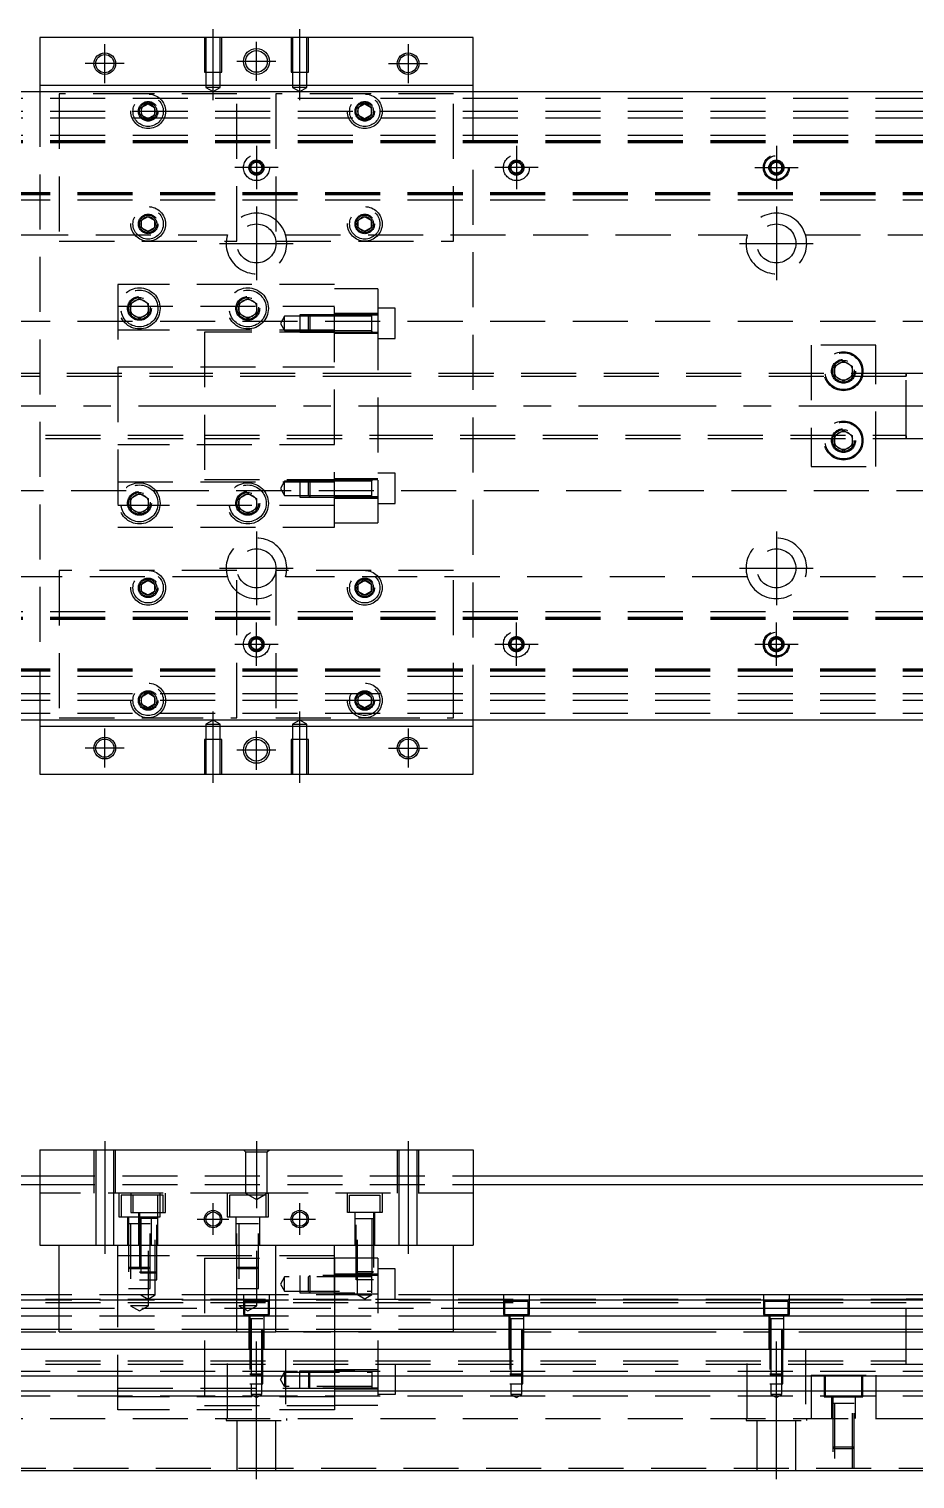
# Model space of a CAD drawing. Extents: x -13 to 621, y -275 to 87.
# Drawn here: x 164.5 to 369, y -247.7 to 87 of the extents above; entities that cross this region are included whole.
import ezdxf

# ---------------------------------------------------------------- set-up
doc = ezdxf.new("R2010")
doc.units = 0
doc.linetypes.add('CENTER', pattern=[50.8, 31.75, -6.35, 6.35, -6.35])
doc.linetypes.add('DASHED', pattern=[19.05, 12.7, -6.35])
doc.layers.get('0').update_dxf_attribs({"linetype": 'CONTINUOUS'})
doc.layers.add('CENTER', color=1, linetype='CENTER')

msp = doc.modelspace()

# ---------------------------------------------------------------- linework, layer by layer
at = {"color": 7, "linetype": 'CONTINUOUS'}
for p, q in [((167, 85), (167, 74)), ((267, 85), (167, 85)), ((267, 74), (267, 85)), ((167, 74), (267, 74)), ((167, 74), (167, 72.5)), ((267, 72.5), (267, 74)), ((431, 72.5), (3, 72.5)), ((3, -72.5), (431, -72.5)), ((167, -72.5), (167, -74)), ((267, -74), (267, -72.5)), ((167, -74), (167, -85)), ((267, -74), (167, -74)), ((267, -85), (267, -74)), ((167, -85), (267, -85)), ((167, -171.72), (167, -193.72)), ((167, -171.72), (267, -171.72)), ((267, -171.72), (267, -193.72)), ((3, -177.72), (167, -177.72)), ((11, -179.72), (167, -179.72)), ((267, -177.72), (431, -177.72)), ((267, -179.72), (423, -179.72)), ((167, -193.72), (267, -193.72)), ((171.5, -213.72), (171.5, -193.72)), ((212.5, -213.72), (212.5, -193.72)), ((221.5, -213.72), (221.5, -193.72)), ((262.5, -213.72), (262.5, -193.72)), ((171.5, -205.22), (17, -205.22)), ((171.5, -206.472272), (17, -206.472272)), ((221.5, -205.22), (212.5, -205.22)), ((221.5, -206.472272), (212.5, -206.472272)), ((417, -205.22), (262.5, -205.22)), ((417, -206.472272), (262.5, -206.472272)), ((17, -208.24668), (171.5, -208.24668)), ((171.5, -210.143076), (17, -210.143076)), ((212.5, -208.24668), (221.5, -208.24668)), ((221.5, -210.143076), (212.5, -210.143076)), ((262.5, -208.24668), (417, -208.24668)), ((417, -210.143076), (262.5, -210.143076)), ((171.5, -213.197372), (17, -213.197372)), ((171.5, -213.72), (212.5, -213.72)), ((221.5, -213.197372), (212.5, -213.197372)), ((262.5, -213.72), (221.5, -213.72)), ((417, -213.197372), (262.5, -213.197372)), ((17, -217.72), (417, -217.72)), ((417, -224.02), (17, -224.02)), ((417, -227.42), (17, -227.42)), ((17, -245.72), (417, -245.72))]:
    msp.add_line(p, q, dxfattribs=at)
at = {"color": 3, "linetype": 'DASHED'}
for p, q in [((205.000006, 85), (205.000006, 77)), ((205.35, 85), (205.35, 77)), ((208.65, 77), (208.65, 85)), ((208.999994, 77), (208.999994, 85)), ((225.000006, 85), (225.000006, 77)), ((225.35, 85), (225.35, 77)), ((228.65, 77), (228.65, 85)), ((228.999994, 77), (228.999994, 85)), ((205.000006, 77), (208.999994, 77)), ((205.35, 77), (205.35, 73.5)), ((208.65, 73.5), (208.65, 77)), ((225.000006, 77), (228.999994, 77)), ((225.35, 77), (225.35, 73.5)), ((228.65, 73.5), (228.65, 77)), ((17, 71), (417, 71)), ((167, 72.5), (167, -72.5)), ((171.5, 72), (171.5, 38)), ((192, 72), (171.5, 72)), ((212.5, 72), (192, 72)), ((208.65, 73.5), (205.35, 73.5)), ((205.35, 73.5), (207, 72.547372)), ((207, 72.547372), (208.65, 73.5)), ((212.5, 38), (212.5, 72)), ((242, 72), (221.5, 72)), ((221.5, 72), (221.5, 38)), ((228.65, 73.5), (225.35, 73.5)), ((225.35, 73.5), (227, 72.547372)), ((227, 72.547372), (228.65, 73.5)), ((262.5, 72), (242, 72)), ((262.5, 38), (262.5, 72)), ((267, -72.5), (267, 72.5)), ((17, 68), (417, 68)), ((190, 68), (190.023172, 68.30356)), ((190.5, 68.866026), (192, 69.73205)), ((190.5, 67.133974), (190.5, 68.866026)), ((192, 66.26795), (190.5, 67.133974)), ((192, 69.73205), (193.5, 68.866026)), ((193.5, 67.133974), (192, 66.26795)), ((193.5, 68.866026), (193.5, 67.133974)), ((240.5, 68.866026), (242, 69.73205)), ((240.5, 67.133974), (240.5, 68.866026)), ((242, 66.26795), (240.5, 67.133974)), ((242, 69.73205), (243.5, 68.866026)), ((243.5, 67.133974), (242, 66.26795)), ((243.5, 68.866026), (243.5, 67.133974)), ((243.973226, 68.326156), (244, 68)), ((17, 66.5), (417, 66.5)), ((17, 62.5), (417, 62.5)), ((17, 61.247728), (417, 61.247728)), ((17, 61.1147), (417, 61.1147)), ((17, 61.1), (417, 61.1)), ((17, 60.8), (417, 60.8)), ((335.75, 55.721688), (337, 56.443376)), ((335.75, 54.278312), (335.75, 55.721688)), ((337, 53.556624), (335.75, 54.278312)), ((337, 56.443376), (338.25, 55.721688)), ((338.25, 54.278312), (337, 53.556624)), ((338.25, 55.721688), (338.25, 54.278312)), ((338.477374, 55.25955), (338.5, 55)), ((417, 49.2), (17, 49.2)), ((417, 48.9), (17, 48.9)), ((417, 48.8853), (17, 48.8853)), ((417, 48.752272), (17, 48.752272)), ((417, 47.5), (17, 47.5)), ((190.5, 42.866026), (192, 43.73205)), ((192, 43.73205), (193.5, 42.866026)), ((240.5, 42.866026), (242, 43.73205)), ((242, 43.73205), (243.5, 42.866026)), ((190.5, 41.133974), (190.5, 42.866026)), ((192, 40.26795), (190.5, 41.133974)), ((193.5, 41.133974), (192, 40.26795)), ((193.5, 42.866026), (193.5, 41.133974)), ((193.973226, 42.326156), (194, 42)), ((240.5, 41.133974), (240.5, 42.866026)), ((242, 40.26795), (240.5, 41.133974)), ((243.5, 41.133974), (242, 40.26795)), ((243.5, 42.866026), (243.5, 41.133974)), ((243.973226, 42.326156), (244, 42)), ((103.708204, 39.5), (210.291796, 39.5)), ((171.5, 38), (212.5, 38)), ((221.5, 38), (262.5, 38)), ((223.708204, 39.5), (330.291796, 39.5)), ((343.708204, 39.5), (417, 39.5)), ((185, 28), (185, -28)), ((235, 28), (185, 28)), ((235, -28), (235, 28)), ((245, 27), (235, 27)), ((245, 27), (245, 20.976176)), ((188, 23.6547), (190, 24.809402)), ((188, 21.3453), (188, 23.6547)), ((190, 24.809402), (192, 23.6547)), ((192, 23.6547), (192, 21.3453)), ((213, 23.6547), (215, 24.809402)), ((213, 21.3453), (213, 23.6547)), ((215, 24.809402), (217, 23.6547)), ((217, 23.6547), (217, 21.3453)), ((185, 23), (235, 23)), ((190, 20.190598), (188, 21.3453)), ((192, 21.3453), (190, 20.190598)), ((192.483582, 22.786038), (192.5, 22.5)), ((215, 20.190598), (213, 21.3453)), ((217, 21.3453), (215, 20.190598)), ((217.483582, 22.786038), (217.5, 22.5)), ((223.5, 20.702558), (222.547372, 19.052558)), ((223.5, 17.402558), (223.5, 20.702558)), ((227, 20.702558), (223.5, 20.702558)), ((227, 21.052554), (227, 17.052564)), ((229.35, 21.052554), (227, 21.052554)), ((229, 20.702558), (227, 20.702558)), ((229.35, 21.052558), (229, 20.702558)), ((229, 17.402558), (229, 20.702558)), ((235, 20.702558), (229, 20.702558)), ((235, 20.702558), (229, 20.702558)), ((229.35, 21.052558), (229.35, 17.052558)), ((235, 21.052556), (229.35, 21.052558)), ((235, 21.052554), (229.35, 21.052554)), ((245, 21.302558), (235, 21.302558)), ((243.605, 21.052558), (235, 21.052556)), ((245, 20.976176), (235, 20.976176)), ((243.6, 20.702558), (235, 20.702558)), ((245, 21.052558), (243.595, 21.052558)), ((243.6, 17.052554), (243.6, 21.052564)), ((243.6, 17.052554), (243.6, 21.052564)), ((243.6, 20.702558), (243.6, 21.052564)), ((243.6, 20.836098), (243.6, 21.052558)), ((243.6, 21.052558), (243.6, 20.835892)), ((249, 22.552558), (245, 22.552558)), ((245, 20.976176), (245, -20.976176)), ((249, 15.552558), (249, 22.552558)), ((417, 19.5), (78.969694, 19.5)), ((235, 17.5), (185, 17.5)), ((205, 17), (205, -17)), ((235, 17), (205, 17)), ((222.547372, 19.052558), (223.5, 17.402558)), ((223.5, 17.402558), (227, 17.402558)), ((227, 17.402558), (229, 17.402558)), ((227, 17.052564), (229.35, 17.052564)), ((229, 17.402558), (235, 17.402558)), ((229, 17.402558), (229.35, 17.052558)), ((229, 17.402558), (235, 17.402558)), ((229.35, 17.052564), (235, 17.052564)), ((229.35, 17.052558), (235, 17.052562)), ((235, 17.402558), (243.6, 17.402558)), ((235, 17.052562), (243.605, 17.052558)), ((235, 16.802558), (245, 16.802558)), ((243.595, 17.052558), (245, 17.052558)), ((243.6, 17.052554), (243.6, 17.402558)), ((243.6, 17.269268), (243.6, 17.052558)), ((243.6, 17.052558), (243.6, 17.26902)), ((245, 15.552558), (249, 15.552558)), ((360, 14), (345, 14)), ((345, 14), (345, -14)), ((360, -14), (360, 14)), ((350.5, 9.1547), (352.5, 10.309402)), ((352.5, 10.309402), (354.5, 9.1547)), ((205, 7.5), (54, 7.5)), ((205, 6.75), (54, 6.75)), ((185, 9), (235, 9)), ((245, 7.5), (205, 7.5)), ((245, 7.499994), (205, 7.499994)), ((245, 6.75), (205, 6.75)), ((245, 6.75), (205, 6.75)), ((367.005, 7.5), (245, 7.5)), ((367, 6.75), (245, 6.75)), ((350.5, 6.8453), (350.5, 9.1547)), ((352.5, 5.690598), (350.5, 6.8453)), ((354.5, 6.8453), (352.5, 5.690598)), ((354.5, 9.1547), (354.5, 6.8453)), ((354.983582, 8.286038), (355, 8)), ((372, 7.5), (366.995, 7.5)), ((367, -7.500006), (367, 7.500006)), ((367, 6.75), (367, 7.500006)), ((367, 6.951128), (367, 7.5)), ((367, 7.5), (367, 6.951128)), ((367, -6.951128), (367, 6.951128)), ((367, -6.75), (367, 6.75)), ((350.5, -6.8453), (352.5, -5.690598)), ((352.5, -5.690598), (354.5, -6.8453)), ((54, -6.75), (205, -6.75)), ((54, -7.5), (205, -7.5)), ((235, -9), (185, -9)), ((205, -6.75), (245, -6.75)), ((205, -6.75), (245, -6.75)), ((205, -7.499994), (245, -7.499994)), ((205, -7.5), (245, -7.5)), ((245, -6.75), (367, -6.75)), ((245, -7.5), (367.005, -7.5)), ((350, -8), (350.018502, -7.696412)), ((350.5, -9.1547), (350.5, -6.8453)), ((352.5, -10.309402), (350.5, -9.1547)), ((354.5, -9.1547), (352.5, -10.309402)), ((354.5, -6.8453), (354.5, -9.1547)), ((366.995, -7.5), (372, -7.5)), ((367, -7.500006), (367, -6.75)), ((367, -7.5), (367, -6.951128)), ((367, -6.951128), (367, -7.5)), ((249, -15.552558), (245, -15.552558)), ((249, -22.552558), (249, -15.552558)), ((345, -14), (360, -14)), ((78.969694, -19.5), (417, -19.5)), ((185, -17.5), (235, -17.5)), ((205, -17), (235, -17)), ((223.5, -17.402558), (222.547372, -19.052558)), ((222.547372, -19.052558), (223.5, -20.702558)), ((223.5, -20.702558), (223.5, -17.402558)), ((227, -17.402558), (223.5, -17.402558)), ((227, -17.052564), (227, -21.052554)), ((229.35, -17.052564), (227, -17.052564)), ((229, -17.402558), (227, -17.402558)), ((229.35, -17.052558), (229, -17.402558)), ((229, -20.702558), (229, -17.402558)), ((235, -17.402558), (229, -17.402558)), ((235, -17.402558), (229, -17.402558)), ((229.35, -17.052558), (229.35, -21.052558)), ((235, -17.052562), (229.35, -17.052558)), ((235, -17.052564), (229.35, -17.052564)), ((245, -16.802558), (235, -16.802558)), ((243.605, -17.052558), (235, -17.052562)), ((243.6, -17.402558), (235, -17.402558)), ((245, -17.052558), (243.595, -17.052558)), ((243.6, -21.052564), (243.6, -17.052554)), ((243.6, -21.051878), (243.6, -17.052554)), ((243.6, -17.26902), (243.6, -17.052558)), ((243.6, -17.052558), (243.6, -17.269226)), ((235, -23), (185, -23)), ((188, -21.3453), (190, -20.190598)), ((188, -23.6547), (188, -21.3453)), ((190, -20.190598), (192, -21.3453)), ((192, -21.3453), (192, -23.6547)), ((192.483582, -22.213962), (192.5, -22.5)), ((212.5, -22.5), (212.518502, -22.196412)), ((213, -21.3453), (215, -20.190598)), ((213, -23.6547), (213, -21.3453)), ((215, -20.190598), (217, -21.3453)), ((217, -21.3453), (217, -23.6547)), ((223.5, -20.702558), (227, -20.702558)), ((227, -20.702558), (229, -20.702558)), ((227, -21.052554), (229.35, -21.052554)), ((229, -20.702558), (235, -20.702558)), ((229, -20.702558), (229.35, -21.052558)), ((229, -20.702558), (235, -20.702558)), ((229.35, -21.052554), (235, -21.052554)), ((229.35, -21.052558), (235, -21.052556)), ((235, -20.702558), (243.6, -20.702558)), ((245, -20.976176), (235, -20.976176)), ((235, -21.052556), (243.605, -21.052558)), ((235, -21.302558), (245, -21.302558)), ((243.595, -21.052558), (245, -21.052558)), ((243.6, -20.83585), (243.6, -21.052558)), ((243.6, -21.052558), (243.6, -20.836098)), ((243.6, -21.052564), (243.6, -21.051878)), ((245, -20.976176), (245, -27)), ((245, -22.552558), (249, -22.552558)), ((190, -24.809402), (188, -23.6547)), ((192, -23.6547), (190, -24.809402)), ((215, -24.809402), (213, -23.6547)), ((217, -23.6547), (215, -24.809402)), ((185, -28), (235, -28)), ((235, -27), (245, -27)), ((210.291796, -39.5), (103.708204, -39.5)), ((171.5, -38), (171.5, -72)), ((212.5, -38), (171.5, -38)), ((212.5, -72), (212.5, -38)), ((221.5, -38), (221.5, -72)), ((262.5, -38), (221.5, -38)), ((330.291796, -39.5), (223.708204, -39.5)), ((262.5, -72), (262.5, -38)), ((417, -39.5), (343.708204, -39.5)), ((190.5, -41.133974), (192, -40.26795)), ((190.5, -42.866026), (190.5, -41.133974)), ((192, -43.73205), (190.5, -42.866026)), ((192, -40.26795), (193.5, -41.133974)), ((193.5, -42.866026), (192, -43.73205)), ((193.5, -41.133974), (193.5, -42.866026)), ((193.973226, -41.673844), (194, -42)), ((240, -42), (240.030168, -41.653934)), ((240.5, -41.133974), (242, -40.26795)), ((240.5, -42.866026), (240.5, -41.133974)), ((242, -43.73205), (240.5, -42.866026)), ((242, -40.26795), (243.5, -41.133974)), ((243.5, -42.866026), (242, -43.73205)), ((243.5, -41.133974), (243.5, -42.866026)), ((17, -47.5), (417, -47.5)), ((17, -48.752272), (417, -48.752272)), ((17, -48.8853), (417, -48.8853)), ((17, -48.9), (417, -48.9)), ((17, -49.2), (417, -49.2)), ((335.75, -54.278312), (337, -53.556624)), ((335.75, -55.721688), (335.75, -54.278312)), ((337, -56.443376), (335.75, -55.721688)), ((337, -53.556624), (338.25, -54.278312)), ((338.25, -55.721688), (337, -56.443376)), ((338.25, -54.278312), (338.25, -55.721688)), ((338.477374, -54.74045), (338.5, -55)), ((417, -60.8), (17, -60.8)), ((417, -61.1), (17, -61.1)), ((417, -61.1147), (17, -61.1147)), ((417, -61.247728), (17, -61.247728)), ((417, -62.5), (17, -62.5)), ((417, -66.5), (17, -66.5)), ((190.5, -67.133974), (192, -66.26795)), ((192, -66.26795), (193.5, -67.133974)), ((240.5, -67.133974), (242, -66.26795)), ((242, -66.26795), (243.5, -67.133974)), ((417, -68), (17, -68)), ((190, -68), (190.023172, -67.69644)), ((190.5, -68.866026), (190.5, -67.133974)), ((192, -69.73205), (190.5, -68.866026)), ((193.5, -68.866026), (192, -69.73205)), ((193.5, -67.133974), (193.5, -68.866026)), ((240.5, -68.866026), (240.5, -67.133974)), ((242, -69.73205), (240.5, -68.866026)), ((243.5, -68.866026), (242, -69.73205)), ((243.5, -67.133974), (243.5, -68.866026)), ((243.973226, -67.673844), (244, -68)), ((417, -71), (17, -71)), ((171.5, -72), (192, -72)), ((192, -72), (212.5, -72)), ((207, -72.547372), (205.35, -73.5)), ((205.35, -73.5), (207, -73.5)), ((205.35, -73.5), (205.35, -77)), ((208.65, -73.5), (207, -72.547372)), ((207, -73.5), (208.65, -73.5)), ((208.65, -77), (208.65, -73.5)), ((221.5, -72), (242, -72)), ((227, -72.547372), (225.35, -73.5)), ((225.35, -73.5), (227, -73.5)), ((225.35, -73.5), (225.35, -77)), ((228.65, -73.5), (227, -72.547372)), ((227, -73.5), (228.65, -73.5)), ((228.65, -77), (228.65, -73.5)), ((242, -72), (262.5, -72)), ((208.999994, -77), (205.000006, -77)), ((205.000006, -77), (205.000006, -85)), ((205.35, -77), (205.35, -85)), ((208.65, -85), (208.65, -77)), ((208.999994, -85), (208.999994, -77)), ((228.999994, -77), (225.000006, -77)), ((225.000006, -77), (225.000006, -85)), ((225.35, -77), (225.35, -85)), ((228.65, -85), (228.65, -77)), ((228.999994, -85), (228.999994, -77)), ((179.500006, -171.72), (179.500006, -181.72)), ((179.9, -171.72), (179.9, -181.72)), ((184.1, -181.72), (184.1, -171.72)), ((184.499994, -181.72), (184.499994, -171.72)), ((214.5, -172.22), (214, -171.72)), ((214.5, -172.22), (214.5, -181.72)), ((214.5, -172.22), (219.5, -172.22)), ((219.5, -172.22), (220, -171.72)), ((219.5, -181.72), (219.5, -172.22)), ((249.500006, -171.72), (249.500006, -181.72)), ((249.9, -171.72), (249.9, -181.72)), ((254.1, -181.72), (254.1, -171.72)), ((254.499994, -181.72), (254.499994, -171.72)), ((167, -177.72), (267, -177.72)), ((167, -179.72), (267, -179.72)), ((214.5, -181.72), (167, -181.72)), ((179.9, -181.72), (179.9, -193.72)), ((184.1, -193.72), (184.1, -181.72)), ((185.25, -181.72), (185.25, -187.22)), ((194.25, -182.22), (185.75, -182.22)), ((185.75, -182.22), (185.75, -187.22)), ((188, -181.72), (188, -186.22)), ((195.5, -182.22), (188.5, -182.22)), ((188.5, -182.22), (188.5, -186.22)), ((194.25, -187.22), (194.25, -182.22)), ((194.75, -187.22), (194.75, -181.72)), ((195.5, -186.22), (195.5, -182.22)), ((196, -186.22), (196, -181.72)), ((210.25, -181.72), (210.25, -187.22)), ((219.25, -182.22), (210.75, -182.22)), ((210.75, -182.22), (210.75, -187.22)), ((219.5, -181.72), (214.5, -181.72)), ((214.5, -181.72), (217, -183.163376)), ((217, -183.163376), (219.5, -181.72)), ((219.25, -187.22), (219.25, -182.22)), ((267, -181.72), (219.5, -181.72)), ((219.75, -187.22), (219.75, -181.72)), ((238, -186.22), (238, -181.72)), ((238.5, -182.22), (245.5, -182.22)), ((238.5, -186.22), (238.5, -182.22)), ((245.5, -182.22), (245.5, -186.22)), ((246, -181.72), (246, -186.22)), ((249.9, -181.72), (249.9, -193.72)), ((254.1, -193.72), (254.1, -181.72)), ((185.25, -187.22), (194.75, -187.22)), ((187.25, -187.22), (187.25, -193.72)), ((187.500006, -187.22), (187.500006, -203.72)), ((188, -186.22), (196, -186.22)), ((189.75, -186.22), (189.75, -193.72)), ((189.999972, -186.22), (190.000006, -201.72)), ((192.499994, -203.72), (192.499994, -187.22)), ((192.75, -193.72), (192.75, -187.22)), ((193.999994, -201.72), (194.000028, -186.22)), ((194.25, -193.72), (194.25, -186.22)), ((210.25, -187.22), (219.75, -187.22)), ((212.25, -187.22), (212.25, -193.72)), ((212.500006, -203.72), (212.500006, -187.22)), ((217.499994, -203.72), (217.499994, -187.22)), ((217.75, -193.72), (217.75, -187.22)), ((246, -186.22), (238, -186.22)), ((239.75, -193.72), (239.75, -186.22)), ((240.000006, -201.72), (239.999972, -186.22)), ((244.000028, -186.22), (243.999994, -201.72)), ((244.25, -186.22), (244.25, -193.72)), ((192.500006, -188.82), (187.499994, -188.82)), ((187.9, -188.82), (187.9, -207.72)), ((194.25, -187.62), (189.999994, -187.62)), ((190.35, -187.62), (190.35, -205.22)), ((192.1, -207.72), (192.1, -188.82)), ((193.65, -205.22), (193.65, -187.62)), ((217.500006, -188.82), (212.499994, -188.82)), ((212.9, -188.82), (212.9, -207.72)), ((217.1, -207.72), (217.1, -188.82)), ((239.75, -187.62), (244.000006, -187.62)), ((240.35, -205.22), (240.35, -187.62)), ((243.65, -187.62), (243.65, -205.22)), ((185, -205.22), (185, -193.72)), ((235, -205.22), (235, -193.72)), ((235, -196.22), (185, -196.22)), ((205, -196.72), (205, -230.72)), ((205, -196.72), (235, -196.72)), ((245, -196.72), (235, -196.72)), ((235, -196.72), (235, -230.72)), ((245, -196.72), (245, -230.72)), ((187.5, -198.82), (190, -198.82)), ((187.5, -198.82), (187.9, -199.22)), ((190, -199.22), (187.9, -199.22)), ((190, -198.82), (190.35, -198.82)), ((190.35, -199.22), (190, -199.22)), ((190, -199.87), (194, -199.87)), ((190, -199.87), (190.35, -200.22)), ((190.35, -198.82), (192.5, -198.82)), ((192.1, -199.22), (190.35, -199.22)), ((193.65, -200.22), (190.35, -200.22)), ((192.1, -199.22), (192.5, -198.82)), ((193.65, -200.22), (194, -199.87)), ((212.5, -198.82), (217.5, -198.82)), ((212.5, -198.82), (212.9, -199.22)), ((217.1, -199.22), (212.9, -199.22)), ((217.1, -199.22), (217.5, -198.82)), ((245, -200.719975), (227, -200.720006)), ((227, -200.720006), (227, -204.719994)), ((229.35, -200.72), (229, -201.07)), ((229.35, -200.72), (229.35, -204.72)), ((245, -200.47), (235, -200.47)), ((244, -199.87), (240, -199.87)), ((240.35, -200.22), (240, -199.87)), ((240.35, -200.22), (243.65, -200.22)), ((243.6, -204.720006), (243.6, -200.719994)), ((244, -199.87), (243.65, -200.22)), ((249, -199.22), (245, -199.22)), ((249, -205.22), (249, -199.22)), ((187.500006, -203.72), (192.499994, -203.72)), ((190.000006, -201.72), (193.999994, -201.72)), ((212.500006, -203.72), (217.499994, -203.72)), ((223.5, -201.07), (222.547372, -202.72)), ((222.547372, -202.72), (223.5, -204.37)), ((223.5, -204.37), (223.5, -201.07)), ((243.6, -201.07), (223.5, -201.07)), ((229, -204.37), (229, -201.07)), ((243.999994, -201.72), (240.000006, -201.72)), ((54, -206.22), (367, -206.22)), ((54, -206.97), (367, -206.97)), ((212.5, -205.22), (171.5, -205.22)), ((212.5, -206.472272), (171.5, -206.472272)), ((185, -231.72), (185, -205.22)), ((193.65, -205.22), (190.35, -205.22)), ((190.35, -205.22), (192, -206.172628)), ((192, -206.172628), (193.65, -205.22)), ((214, -205.22), (214, -209.72)), ((219.75, -206.72), (214.25, -206.72)), ((214.25, -206.72), (214.25, -209.72)), ((219.75, -209.72), (219.75, -206.72)), ((220, -209.72), (220, -205.22)), ((262.5, -205.22), (221.5, -205.22)), ((262.5, -206.472272), (221.5, -206.472272)), ((223.5, -204.37), (243.6, -204.37)), ((227, -204.719994), (245, -204.720025)), ((229, -204.37), (229.35, -204.72)), ((235, -204.97), (245, -204.97)), ((235, -205.22), (235, -231.72)), ((240.35, -205.22), (243.65, -205.22)), ((242, -206.172628), (240.35, -205.22)), ((243.65, -205.22), (242, -206.172628)), ((245, -206.22), (249, -206.22)), ((249, -206.22), (249, -205.22)), ((274, -205.22), (274, -209.72)), ((279.75, -206.72), (274.25, -206.72)), ((274.25, -206.72), (274.25, -209.72)), ((279.75, -209.72), (279.75, -206.72)), ((280, -209.72), (280, -205.22)), ((334, -205.22), (334, -209.72)), ((339.75, -206.72), (334.25, -206.72)), ((334.25, -206.72), (334.25, -209.72)), ((339.75, -209.72), (339.75, -206.72)), ((340, -209.72), (340, -205.22)), ((367, -206.22), (366.995, -206.22)), ((367, -221.22), (367, -206.22)), ((367.005, -206.22), (367, -206.22)), ((372, -206.22), (367, -206.22)), ((171.5, -208.24668), (212.5, -208.24668)), ((212.5, -210.143076), (171.5, -210.143076)), ((192.1, -207.72), (187.9, -207.72)), ((187.9, -207.72), (190, -208.932436)), ((190, -208.932436), (192.1, -207.72)), ((217.1, -207.72), (212.9, -207.72)), ((212.9, -207.72), (215, -208.932436)), ((214, -209.72), (220, -209.72)), ((215, -208.932436), (217.1, -207.72)), ((215.25, -209.72), (215.25, -217.72)), ((218.500006, -210.72), (215.499994, -210.72)), ((215.500006, -209.72), (215.500006, -225.72)), ((215.75, -210.72), (215.75, -225.72)), ((218.25, -225.72), (218.25, -210.72)), ((218.499994, -225.72), (218.499994, -209.72)), ((218.75, -217.72), (218.75, -209.72)), ((221.5, -208.24668), (262.5, -208.24668)), ((262.5, -210.143076), (221.5, -210.143076)), ((274, -209.72), (280, -209.72)), ((275.25, -209.72), (275.25, -217.72)), ((278.500006, -210.72), (275.499994, -210.72)), ((275.500006, -209.72), (275.500006, -225.72)), ((275.75, -210.72), (275.75, -225.72)), ((278.25, -225.72), (278.25, -210.72)), ((278.499994, -225.72), (278.499994, -209.72)), ((278.75, -217.72), (278.75, -209.72)), ((334, -209.72), (340, -209.72)), ((335.25, -209.72), (335.25, -217.72)), ((338.500006, -210.72), (335.499994, -210.72)), ((335.500006, -209.72), (335.500006, -225.72)), ((335.75, -210.72), (335.75, -225.72)), ((338.25, -225.72), (338.25, -210.72)), ((338.499994, -225.72), (338.499994, -209.72)), ((338.75, -217.72), (338.75, -209.72)), ((212.5, -213.197372), (171.5, -213.197372)), ((262.5, -213.197372), (221.5, -213.197372)), ((54, -220.47), (367, -220.47)), ((210.291796, -233.72), (210.291796, -217.72)), ((223.708204, -217.72), (223.708204, -233.72)), ((330.291796, -233.72), (330.291796, -217.72)), ((343.708204, -217.72), (343.708204, -233.72)), ((417, -222.87), (17, -222.87)), ((54, -221.22), (367, -221.22)), ((215.5, -223.47), (218.5, -223.47)), ((215.5, -223.47), (215.75, -223.72)), ((218.25, -223.72), (215.75, -223.72)), ((218.25, -223.72), (218.5, -223.47)), ((222.547372, -224.72), (223.5, -223.07)), ((223.5, -223.07), (223.5, -226.37)), ((223.5, -223.07), (243.6, -223.07)), ((227, -222.720006), (245, -222.719975)), ((227, -226.719994), (227, -222.720006)), ((229, -223.07), (229.35, -222.72)), ((229, -223.07), (229, -226.37)), ((229.35, -226.72), (229.35, -222.72)), ((235, -222.47), (245, -222.47)), ((243.6, -222.719994), (243.6, -226.720006)), ((245, -221.22), (249, -221.22)), ((249, -221.22), (249, -222.22)), ((249, -222.22), (249, -228.22)), ((275.5, -223.47), (278.5, -223.47)), ((275.5, -223.47), (275.75, -223.72)), ((278.25, -223.72), (275.75, -223.72)), ((278.25, -223.72), (278.5, -223.47)), ((335.5, -223.47), (338.5, -223.47)), ((335.5, -223.47), (335.75, -223.72)), ((338.25, -223.72), (335.75, -223.72)), ((338.25, -223.72), (338.5, -223.47)), ((345, -223.72), (345, -224.02)), ((345, -223.72), (360, -223.72)), ((345, -224.02), (345, -227.42)), ((348, -223.72), (348, -228.72)), ((348.25, -223.72), (348.25, -224.02)), ((348.25, -224.02), (348.25, -227.42)), ((356.75, -224.02), (356.75, -223.72)), ((356.75, -227.42), (356.75, -224.02)), ((357, -228.72), (357, -223.72)), ((360, -223.72), (360, -224.02)), ((360, -224.02), (360, -227.42)), ((367, -221.22), (372, -221.22)), ((185, -226.72), (235, -226.72)), ((215.500006, -225.72), (218.499994, -225.72)), ((215.75, -225.72), (215.75, -228.22)), ((218.25, -228.22), (218.25, -225.72)), ((223.5, -226.37), (222.547372, -224.72)), ((243.6, -226.37), (223.5, -226.37)), ((245, -226.720025), (227, -226.719994)), ((229.35, -226.72), (229, -226.37)), ((245, -226.97), (235, -226.97)), ((275.500006, -225.72), (278.499994, -225.72)), ((275.75, -225.72), (275.75, -228.22)), ((278.25, -228.22), (278.25, -225.72)), ((335.500006, -225.72), (338.499994, -225.72)), ((335.75, -225.72), (335.75, -228.22)), ((338.25, -228.22), (338.25, -225.72)), ((345, -227.42), (345, -233.72)), ((348.25, -227.42), (348.25, -228.72)), ((356.75, -228.72), (356.75, -227.42)), ((360, -227.42), (360, -233.72)), ((417, -228.57), (17, -228.57)), ((235, -228.728332), (185, -228.728332)), ((205, -230.72), (235, -230.72)), ((218.25, -228.22), (215.75, -228.22)), ((215.75, -228.22), (217, -228.941688)), ((217, -228.941688), (218.25, -228.22)), ((245, -230.72), (235, -230.72)), ((249, -228.22), (245, -228.22)), ((278.25, -228.22), (275.75, -228.22)), ((275.75, -228.22), (277, -228.941688)), ((277, -228.941688), (278.25, -228.22)), ((338.25, -228.22), (335.75, -228.22)), ((335.75, -228.22), (337, -228.941688)), ((337, -228.941688), (338.25, -228.22)), ((348, -228.72), (357, -228.72)), ((349.75, -228.72), (349.75, -233.72)), ((355.000006, -230.32), (349.999994, -230.32)), ((350.000006, -228.72), (350.000006, -245.22)), ((350.4, -230.32), (350.4, -245.22)), ((354.6, -245.22), (354.6, -230.32)), ((354.999994, -245.22), (354.999994, -228.72)), ((355.25, -233.72), (355.25, -228.72)), ((17, -233.72), (417, -233.72)), ((235, -231.72), (185, -231.72)), ((210, -233.72), (210, -234.22)), ((210, -234.22), (224, -234.22)), ((212.5, -234.22), (212.5, -245.72)), ((221.5, -245.72), (221.5, -234.22)), ((224, -234.22), (224, -233.72)), ((330, -233.72), (330, -234.22)), ((330, -234.22), (344, -234.22)), ((332.5, -234.22), (332.5, -245.72)), ((341.5, -245.72), (341.5, -234.22)), ((344, -234.22), (344, -233.72)), ((350, -240.32), (355, -240.32)), ((350, -240.32), (350.4, -240.72)), ((354.6, -240.72), (350.4, -240.72)), ((354.6, -240.72), (355, -240.32)), ((79.499994, -245.22), (417, -245.22))]:
    msp.add_line(p, q, dxfattribs=at)
at = {"color": 3, "linetype": 'CONTINUOUS'}
for centre, radius in [((182, 79), 2.5), ((252, 79), 2.5), ((182, -79), 2.5), ((252, -79), 2.5), ((207, -187.72), 2), ((227, -187.72), 2)]:
    msp.add_circle(centre, radius, dxfattribs=at)
at = {"color": 7, "linetype": 'CONTINUOUS'}
for centre, radius in [((182, 79), 2.1), ((217, 79.5), 3), ((217, 79.5), 2.5), ((252, 79), 2.1), ((182, -79), 2.1), ((217, -79.5), 3), ((252, -79), 2.1), ((217, -79.5), 2.5), ((207, -187.72), 1.65), ((227, -187.72), 1.65)]:
    msp.add_circle(centre, radius, dxfattribs=at)
at = {"color": 3, "linetype": 'DASHED'}
for centre, radius in [((192, 68), 4), ((192, 68), 3.5), ((242, 68), 4), ((242, 68), 3.5), ((192, 68), 2.25), ((192, 68), 2), ((242, 68), 2.25), ((242, 68), 2), ((217, 55), 3), ((277, 55), 3), ((337, 55), 3), ((337, 55), 2.75), ((217, 55), 1.75), ((217, 55), 1.5), ((217, 55), 1.25), ((277, 55), 1.75), ((277, 55), 1.5), ((277, 55), 1.25), ((337, 55), 1.75), ((337, 55), 1.5), ((337, 55), 1.25), ((192, 42), 4), ((192, 42), 3.5), ((192, 42), 2.25), ((192, 42), 2), ((192, 42), 1.65), ((242, 42), 4), ((242, 42), 3.5), ((242, 42), 2.25), ((242, 42), 2), ((242, 42), 1.65), ((217, 37.5), 4.5), ((337, 37.5), 4.5), ((190, 22.5), 4.75), ((215, 22.5), 4.75), ((190, 22.5), 4.25), ((190, 22.5), 2.75), ((190, 22.5), 2.5), ((190, 22.5), 2.1), ((215, 22.5), 4.25), ((215, 22.5), 2.75), ((215, 22.5), 2.5), ((215, 22.5), 2.1), ((352.5, 8), 4.5), ((352.5, 8), 4.25), ((352.5, 8), 2.75), ((352.5, 8), 2.5), ((352.5, 8), 2.1), ((352.5, -8), 4.5), ((352.5, -8), 4.25), ((352.5, -8), 2.75), ((352.5, -8), 2.5), ((352.5, -8), 2.1), ((190, -22.5), 4.75), ((190, -22.5), 4.25), ((190, -22.5), 2.75), ((190, -22.5), 2.5), ((215, -22.5), 4.75), ((215, -22.5), 4.25), ((215, -22.5), 2.75), ((215, -22.5), 2.5), ((190, -22.5), 2.1), ((215, -22.5), 2.1), ((217, -37.5), 4.5), ((337, -37.5), 4.5), ((192, -42), 4), ((192, -42), 3.5), ((192, -42), 2.25), ((192, -42), 2), ((242, -42), 4), ((242, -42), 3.5), ((242, -42), 2.25), ((242, -42), 2), ((192, -42), 1.65), ((242, -42), 1.65), ((217, -55), 3), ((217, -55), 1.75), ((217, -55), 1.5), ((277, -55), 3), ((277, -55), 1.75), ((277, -55), 1.5), ((337, -55), 3), ((337, -55), 2.75), ((337, -55), 1.75), ((337, -55), 1.5), ((217, -55), 1.25), ((277, -55), 1.25), ((337, -55), 1.25), ((192, -68), 4), ((192, -68), 3.5), ((192, -68), 2.25), ((192, -68), 2), ((242, -68), 4), ((242, -68), 3.5), ((242, -68), 2.25), ((242, -68), 2)]:
    msp.add_circle(centre, radius, dxfattribs=at)
for centre, radius, start, end in [((192, 68), 1.65, 155.380023, 180), ((192, 68), 1.65, 180, 204.619977), ((192, 68), 1.65, 144.619977, 155.380023), ((192, 68), 1.65, 204.619977, 215.380023), ((192, 68), 1.65, 95.380023, 144.619977), ((192, 68), 1.65, 215.380023, 264.619977), ((192, 68), 1.65, 84.619977, 95.380023), ((192, 68), 1.65, 35.380023, 84.619977), ((192, 68), 1.65, 275.380023, 324.619977), ((192, 68), 1.65, 24.619977, 35.380023), ((192, 68), 1.65, 324.619977, 335.380023), ((192, 68), 1.65, 335.380023, 24.619977), ((242, 68), 1.65, 155.380023, 180), ((242, 68), 1.65, 180, 204.619977), ((242, 68), 1.65, 144.619977, 155.380023), ((242, 68), 1.65, 204.619977, 215.380023), ((242, 68), 1.65, 95.380023, 144.619977), ((242, 68), 1.65, 215.380023, 264.619977), ((242, 68), 1.65, 84.619977, 95.380023), ((242, 68), 1.65, 35.380023, 84.619977), ((242, 68), 1.65, 275.380023, 324.619977), ((242, 68), 1.65, 24.619977, 35.380023), ((242, 68), 1.65, 324.619977, 335.380023), ((242, 68), 1.65, 335.380023, 24.619977), ((192, 68), 1.65, 264.619977, 275.380023), ((242, 68), 1.65, 264.619977, 275.380023), ((217, 37.5), 7, 16.60155, 163.39845), ((337, 37.5), 7, 16.60155, 163.39845), ((217, 37.5), 7, 163.39845, 16.60155), ((337, 37.5), 7, 163.39845, 16.60155), ((217, -37.5), 7, 343.39845, 196.60155), ((337, -37.5), 7, 343.39845, 196.60155), ((217, -37.5), 7, 196.60155, 343.39845), ((337, -37.5), 7, 196.60155, 343.39845), ((192, -68), 1.65, 95.380023, 144.619977), ((192, -68), 1.65, 84.619977, 95.380023), ((192, -68), 1.65, 35.380023, 84.619977), ((242, -68), 1.65, 95.380023, 144.619977), ((242, -68), 1.65, 84.619977, 95.380023), ((242, -68), 1.65, 35.380023, 84.619977), ((192, -68), 1.65, 155.380023, 180), ((192, -68), 1.65, 180, 204.619977), ((192, -68), 1.65, 144.619977, 155.380023), ((192, -68), 1.65, 204.619977, 215.380023), ((192, -68), 1.65, 215.380023, 264.619977), ((192, -68), 1.65, 264.619977, 275.380023), ((192, -68), 1.65, 275.380023, 324.619977), ((192, -68), 1.65, 24.619977, 35.380023), ((192, -68), 1.65, 324.619977, 335.380023), ((192, -68), 1.65, 335.380023, 24.619977), ((242, -68), 1.65, 155.380023, 180), ((242, -68), 1.65, 180, 204.619977), ((242, -68), 1.65, 144.619977, 155.380023), ((242, -68), 1.65, 204.619977, 215.380023), ((242, -68), 1.65, 215.380023, 264.619977), ((242, -68), 1.65, 264.619977, 275.380023), ((242, -68), 1.65, 275.380023, 324.619977), ((242, -68), 1.65, 24.619977, 35.380023), ((242, -68), 1.65, 324.619977, 335.380023), ((242, -68), 1.65, 335.380023, 24.619977)]:
    msp.add_arc(centre, radius, start, end, dxfattribs=at)
at = {"layer": 'CENTER', "color": 1, "linetype": 'CENTER'}
for p, q in [((207, 70.547372), (207, 87)), ((217, 75), (217, 84)), ((227, 70.547372), (227, 87)), ((182, 74.5), (182, 83.5)), ((252, 83.5), (252, 74.5)), ((186.5, 79), (177.5, 79)), ((221.5, 79.5), (212.5, 79.5)), ((247.5, 79), (256.5, 79)), ((217, 60), (217, 50)), ((277, 60), (277, 50)), ((337, 60), (337, 50)), ((222, 55), (212, 55)), ((282, 55), (272, 55)), ((332, 55), (342, 55)), ((217, 46), (217, 29)), ((337, 46), (337, 29)), ((208.5, 37.5), (225.5, 37.5)), ((328.5, 37.5), (345.5, 37.5)), ((-13.447893, 0), (474.546148, 0)), ((217, -29), (217, -46)), ((337, -29), (337, -46)), ((208.5, -37.5), (225.5, -37.5)), ((328.5, -37.5), (345.5, -37.5)), ((217, -60), (217, -50)), ((277, -60), (277, -50)), ((337, -60), (337, -50)), ((212, -55), (222, -55)), ((272, -55), (282, -55)), ((332, -55), (342, -55)), ((207, -87), (207, -70.547372)), ((227, -87), (227, -70.547372)), ((182, -83.5), (182, -74.5)), ((217, -84), (217, -75)), ((252, -74.5), (252, -83.5)), ((186.5, -79), (177.5, -79)), ((221.5, -79.5), (212.5, -79.5)), ((247.5, -79), (256.5, -79)), ((182, -169.72), (182, -195.72)), ((217, -169.72), (217, -185.163376)), ((252, -169.72), (252, -195.72)), ((207, -191.37), (207, -184.07)), ((227, -191.37), (227, -184.07)), ((203.35, -187.72), (210.65, -187.72)), ((223.35, -187.72), (230.65, -187.72)), ((-13.447893, -213.72), (474.546148, -213.72)), ((217, -247.72), (217, -215.72)), ((337, -247.72), (337, -215.72))]:
    msp.add_line(p, q, dxfattribs=at)

doc.saveas('drawing.dxf')
